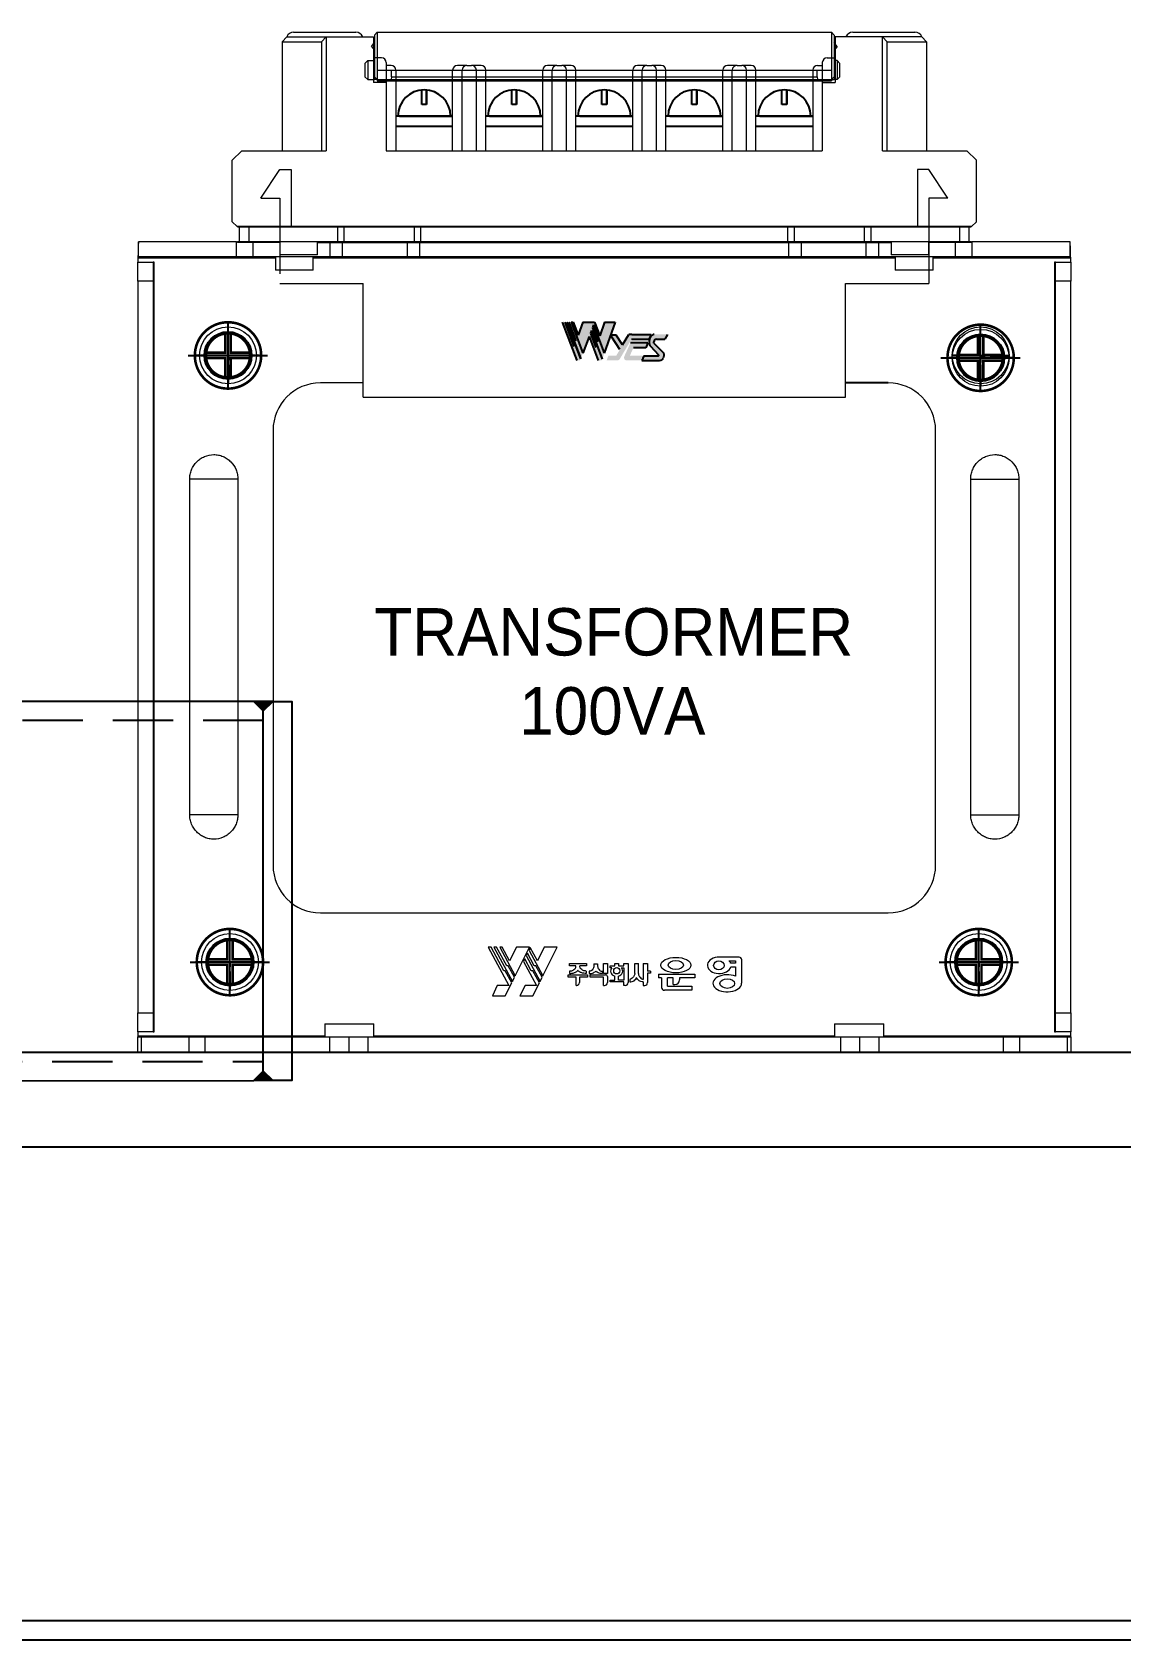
# Model space of a CAD drawing. Header units: millimetres. Extents: x 24815 to 37444, y -10619 to 6020.
# Drawn here: x 36081.1 to 36196, y 22 to 191.6 of the extents above; entities that cross this region are included whole.
import ezdxf

# ---------------------------------------------------------------- set-up
doc = ezdxf.new("R2010")
doc.units = ezdxf.units.MM
doc.linetypes.add('HIDDEN2', pattern=[4.7625, 3.175, -1.5875])
for name, color, linetype in [('3', 3, 'Continuous'), ('______', 7, 'Continuous'), ('SLD-0', 7, 'Continuous')]:
    doc.layers.add(name, color=color, linetype=linetype)
doc.styles.get("Standard").update_dxf_attribs({"font": 'ISOCP.SHX', "bigfont": 'WHGTXT.SHX'})

# ---------------------------------------------------------------- blocks, each defined once
blk = doc.blocks.new('64tweeffddsfasdf')
at = {"layer": '3'}
for p, q in [((-16509.17, 8543.32), (-17305.17, 8543.32)), ((-17307.17, 8541.32), (-16507.17, 8541.32))]:
    blk.add_line(p, q, dxfattribs=at)
blk = doc.blocks.new('A$C7B1C76C4')
blk.add_blockref('64tweeffddsfasdf', (17307.17, -9441.32))
blk = doc.blocks.new('A$C48746BCF')
at = {"color": 32}
for p, q in [((0, 0), (0, -360)), ((10, 0), (10, -360))]:
    blk.add_line(p, q, dxfattribs=at)
blk = doc.blocks.new('SW_CENTERMARKSYMBOL_0')
at = {"layer": 'SLD-0', "color": 0}
for p, q in [((0, 0.67), (0, 2)), ((-0.67, 0), (-2, 0)), ((0, 0), (-0.33, 0)), ((0, 0), (0, 0.33)), ((0, 0), (0, -0.33)), ((0, 0), (0.33, 0)), ((0.67, 0), (2, 0)), ((0, -0.67), (0, -2))]:
    blk.add_line(p, q, dxfattribs=at)
blk = doc.blocks.new('SW_CENTERMARKSYMBOL_1')
at = {"layer": 'SLD-0', "color": 0}
for p, q in [((0, 0.67), (0, 2)), ((-0.67, 0), (-2, 0)), ((0, 0), (-0.33, 0)), ((0, 0), (0, 0.33)), ((0, 0), (0, -0.33)), ((0, 0), (0.33, 0)), ((0.67, 0), (2, 0)), ((0, -0.67), (0, -2))]:
    blk.add_line(p, q, dxfattribs=at)
blk = doc.blocks.new('SW_CENTERMARKSYMBOL_2')
at = {"layer": 'SLD-0', "color": 0}
for p, q in [((0, 0.67), (0, 2)), ((-0.67, 0), (-2, 0)), ((0, 0), (-0.33, 0)), ((0, 0), (0, 0.33)), ((0, 0), (0, -0.33)), ((0, 0), (0.33, 0)), ((0.67, 0), (2, 0)), ((0, -0.67), (0, -2))]:
    blk.add_line(p, q, dxfattribs=at)
blk = doc.blocks.new('SW_CENTERMARKSYMBOL_3')
at = {"layer": 'SLD-0', "color": 0}
for p, q in [((0, 0.67), (0, 2)), ((-0.67, 0), (-2, 0)), ((0, 0), (-0.33, 0)), ((0, 0), (0, 0.33)), ((0, 0), (0, -0.33)), ((0, 0), (0.33, 0)), ((0.67, 0), (2, 0)), ((0, -0.67), (0, -2))]:
    blk.add_line(p, q, dxfattribs=at)
blk = doc.blocks.new('A$C3466004E')
for points in [[(-31.71, 27.76), (-31.76, 27.61), (-32.72, 30.16), (-32.98, 30.16), (-31.46, 26.13), (-31.09, 26.13)], [(-31.04, 26.3), (-30.87, 26.75), (-31.48, 28.36), (-31.55, 28.19), (-32.29, 30.16), (-32.5, 30.16)], [(-29.03, 28.71), (-29.58, 30.16), (-30.8, 30.16), (-31.31, 28.8), (-31.82, 30.16), (-32.05, 30.16), (-30.81, 26.89), (-30.15, 28.66), (-29.19, 26.13), (-28.82, 26.13), (-29.4, 27.66), (-29.45, 27.5), (-30.02, 29), (-29.9, 29.3), (-28.76, 26.28), (-28.61, 26.73), (-29.19, 28.26), (-29.24, 28.1), (-29.8, 29.58), (-29.68, 29.89), (-28.55, 26.9), (-27.89, 28.78), (-27.89, 28.79), (-27.89, 28.79), (-27.41, 30.16), (-28.52, 30.16)], [(-23.84, 28.37), (-23.61, 28.87), (-25.65, 28.87), (-25.96, 28.87), (-26.63, 27.79), (-27.29, 28.79), (-27.89, 28.79), (-27.89, 28.78), (-27.76, 28.59), (-26.9, 27.29), (-27.3, 26.62), (-28.13, 26.62), (-28.3, 26.13), (-27.17, 26.13, 0.264116), (-26.93, 26.27), (-25.68, 28.37)], [(-23.28, 28.87, 0.29449), (-23.67, 28.62), (-23.77, 28.4, 0.106707), (-23.81, 28.22), (-23.81, 27.93, 0.196829), (-23.69, 27.63), (-22.82, 26.74, -0.665283), (-22.87, 26.62), (-24.39, 26.62), (-24.61, 26.13), (-22.72, 26.13, 0.29449), (-22.33, 26.39), (-22.27, 26.51, 0.310048), (-22.36, 26.99), (-23.32, 27.96), (-23.32, 28.09, -0.414214), (-23.03, 28.37), (-22.17, 28.37), (-21.88, 28.87)], [(-24.74, 26.13), (-24.52, 26.62), (-25.86, 26.62), (-25.48, 27.46), (-24.18, 27.46), (-23.95, 27.98), (-25.8, 27.98), (-26.45, 26.54, 0.54501), (-26.19, 26.13)]]:
    blk.add_hatch(color=256).paths.add_polyline_path(points)
at = {"lineweight": 13}
for p, q in [((-62.55, 59.76), (-62.05, 60.26)), ((-62.55, 59.76), (-62.55, 48.26)), ((-62.55, 59.76), (-58.4, 59.76)), ((-62.05, 60.26), (-52.9, 60.26)), ((-61.33, 60.76), (-54.77, 60.76)), ((-58.4, 59.76), (-57.9, 60.26)), ((-58.4, 59.76), (-58.4, 48.26)), ((-57.9, 60.26), (-57.9, 48.26)), ((-53.1, 59.26), (-52.8, 59.66)), ((-52.9, 60.26), (-52.9, 55.45)), ((-52.8, 60.46), (-52.5, 60.76)), ((-52.8, 60.46), (-52.8, 57.76)), ((-52.5, 60.76), (-4.6, 60.76)), ((-52.5, 60.76), (-52.5, 55.76)), ((-4.6, 60.76), (-4.3, 60.46)), ((-4.6, 60.76), (-4.6, 55.76)), ((-4.3, 60.46), (-4.3, 57.76)), ((-4, 59.26), (-4.3, 59.66)), ((4.94, 60.26), (-4.2, 60.26)), ((-4.2, 60.26), (-4.2, 55.45)), ((-2.33, 60.76), (4.23, 60.76)), ((0.8, 48.26), (0.8, 60.26)), ((0.8, 60.26), (1.3, 59.76)), ((1.3, 48.26), (1.3, 59.76)), ((1.3, 59.76), (5.44, 59.76)), ((4.94, 60.26), (5.44, 59.76)), ((5.44, 59.76), (5.44, 48.26)), ((-53.5, 57.76), (-53.8, 57.46)), ((-53.5, 57.76), (-52.8, 57.76)), ((-53.5, 57.76), (-53.5, 55.76)), ((-53.1, 59.26), (-52.8, 58.86)), ((-52.9, 58.76), (-52.9, 57.76)), ((-52.9, 58.76), (-52.8, 58.76)), ((-52.05, 58.06), (-52.9, 58.06)), ((-52.8, 57.76), (-52.8, 56.06)), ((-5.05, 58.06), (-4.2, 58.06)), ((-4, 59.26), (-4.3, 58.86)), ((-4.2, 58.76), (-4.3, 58.76)), ((-4.3, 57.76), (-4.3, 56.06)), ((-4, 57.76), (-4.3, 57.76)), ((-4.2, 58.76), (-4.2, 57.76)), ((-4, 57.76), (-3.7, 57.46)), ((-4, 57.76), (-4, 55.76)), ((-53.8, 57.46), (-53.8, 56.06)), ((-53.5, 55.76), (-53.8, 56.06)), ((-52.5, 55.76), (-52.8, 56.06)), ((-52.8, 56.06), (-52.8, 55.76)), ((-52.5, 56.76), (-4.6, 56.76)), ((-51.55, 57.56), (-51.55, 48.26)), ((-51.05, 57.26), (-51.55, 57.26)), ((-51, 56.06), (-51.03, 55.76)), ((-51, 56.06), (-51, 56.76)), ((-51, 56.06), (-6.1, 56.06)), ((-50.55, 56.76), (-50.55, 48.26)), ((-44.55, 48.26), (-44.55, 56.76)), ((-43.05, 57.26), (-44.05, 57.26)), ((-43.55, 48.26), (-43.55, 56.76)), ((-43.05, 57.26), (-42.55, 57.26)), ((-41.55, 57.26), (-42.55, 57.26)), ((-42.05, 48.26), (-42.05, 56.76)), ((-41.05, 48.26), (-41.05, 56.76)), ((-35.05, 48.26), (-35.05, 56.76)), ((-33.55, 57.26), (-34.55, 57.26)), ((-34.05, 48.26), (-34.05, 56.76)), ((-33.55, 57.26), (-33.05, 57.26)), ((-32.05, 57.26), (-33.05, 57.26)), ((-32.55, 48.26), (-32.55, 56.76)), ((-31.55, 48.26), (-31.55, 56.76)), ((-25.55, 48.26), (-25.55, 56.76)), ((-24.05, 57.26), (-25.05, 57.26)), ((-24.55, 48.26), (-24.55, 56.76)), ((-24.05, 57.26), (-23.55, 57.26)), ((-22.55, 57.26), (-23.55, 57.26)), ((-23.05, 48.26), (-23.05, 56.76)), ((-22.05, 48.26), (-22.05, 56.76)), ((-16.05, 48.26), (-16.05, 56.76)), ((-14.55, 57.26), (-15.55, 57.26)), ((-15.05, 48.26), (-15.05, 56.76)), ((-14.55, 57.26), (-14.05, 57.26)), ((-13.05, 57.26), (-14.05, 57.26)), ((-13.55, 48.26), (-13.55, 56.76)), ((-12.55, 48.26), (-12.55, 56.76)), ((-6.55, 56.76), (-6.55, 48.26)), ((-6.1, 56.06), (-6.1, 56.76)), ((-6.1, 56.06), (-6.07, 55.76)), ((-6.05, 57.26), (-5.55, 57.26)), ((-5.55, 57.56), (-5.55, 48.26)), ((-4.6, 55.76), (-4.3, 56.06)), ((-4.3, 56.06), (-4.3, 55.76)), ((-4, 55.76), (-3.7, 56.06)), ((-3.7, 56.06), (-3.7, 57.46)), ((-53.5, 55.76), (-52.8, 55.76)), ((-51.55, 55.45), (-52.9, 55.45)), ((-52.5, 55.76), (-52.8, 55.76)), ((-52.5, 55.76), (-4.6, 55.76)), ((-52.5, 55.76), (-52.5, 55.64)), ((-52.5, 55.64), (-4.6, 55.64)), ((-5.55, 55.45), (-4.2, 55.45)), ((-4.6, 55.76), (-4.3, 55.76)), ((-4.6, 55.76), (-4.6, 55.64)), ((-4, 55.76), (-4.3, 55.76)), ((-67.8, 47.26), (-66.8, 48.26)), ((-66.8, 48.26), (-57.9, 48.26)), ((-51.55, 48.26), (-5.55, 48.26)), ((0.8, 48.26), (9.7, 48.26)), ((9.7, 48.26), (10.7, 47.26)), ((-67.8, 40.76), (-67.8, 47.26)), ((-64.8, 43.26), (-62.8, 46.26)), ((-62.8, 46.26), (-61.6, 46.26)), ((-61.6, 46.26), (-61.6, 40.26)), ((4.5, 46.26), (4.5, 40.26)), ((5.7, 46.26), (4.5, 46.26)), ((7.7, 43.26), (5.7, 46.26)), ((10.7, 40.76), (10.7, 47.26)), ((-64.8, 43.26), (-62.8, 43.26)), ((-62.8, 43.26), (-62.8, 35.26)), ((5.7, 43.26), (5.7, 34.26)), ((7.7, 43.26), (5.7, 43.26)), ((-67.3, 40.26), (-67.8, 40.76)), ((10.2, 40.26), (10.7, 40.76)), ((10.2, 40.26), (-67.3, 40.26)), ((-62.8, 40.26), (5.7, 40.26)), ((-62.8, 34.26), (-54, 34.26)), ((-54, 22.26), (-54, 34.26)), ((-3.1, 22.26), (-3.1, 34.26)), ((-3.1, 34.26), (5.7, 34.26)), ((-54, 22.26), (-3.1, 22.26))]:
    blk.add_line(p, q, dxfattribs=at)
for p, q in [((-47.81, 53.13), (-47.81, 54.63)), ((-47.81, 53.13), (-47.81, 54.63)), ((-47.3, 53.13), (-47.3, 54.63)), ((-47.3, 54.63), (-47.3, 53.13)), ((-38.31, 53.13), (-38.31, 54.63)), ((-38.31, 53.13), (-38.31, 54.63)), ((-37.8, 53.13), (-37.8, 54.63)), ((-37.8, 54.63), (-37.8, 53.13)), ((-28.81, 53.13), (-28.81, 54.63)), ((-28.81, 53.13), (-28.81, 54.63)), ((-28.3, 53.13), (-28.3, 54.63)), ((-28.3, 54.63), (-28.3, 53.13)), ((-19.31, 53.13), (-19.31, 54.63)), ((-19.31, 53.13), (-19.31, 54.63)), ((-18.8, 53.13), (-18.8, 54.63)), ((-18.8, 54.63), (-18.8, 53.13)), ((-9.81, 53.13), (-9.81, 54.63)), ((-9.81, 53.13), (-9.81, 54.63)), ((-9.3, 53.13), (-9.3, 54.63)), ((-9.3, 54.63), (-9.3, 53.13)), ((-47.3, 53.13), (-47.81, 53.13)), ((-47.3, 53.13), (-47.81, 53.13)), ((-37.8, 53.13), (-38.31, 53.13)), ((-37.8, 53.13), (-38.31, 53.13)), ((-28.3, 53.13), (-28.81, 53.13)), ((-28.3, 53.13), (-28.81, 53.13)), ((-18.8, 53.13), (-19.31, 53.13)), ((-18.8, 53.13), (-19.31, 53.13)), ((-9.3, 53.13), (-9.81, 53.13)), ((-9.3, 53.13), (-9.81, 53.13)), ((-44.59, 51.89), (-50.55, 51.89)), ((-50.15, 51.89), (-44.59, 51.89)), ((-50.15, 51.89), (-44.59, 51.89)), ((-35.09, 51.89), (-41.05, 51.89)), ((-40.65, 51.89), (-35.09, 51.89)), ((-40.65, 51.89), (-35.09, 51.89)), ((-25.59, 51.89), (-31.55, 51.89)), ((-31.15, 51.89), (-25.59, 51.89)), ((-31.15, 51.89), (-25.59, 51.89)), ((-16.09, 51.89), (-22.05, 51.89)), ((-21.65, 51.89), (-16.09, 51.89)), ((-21.65, 51.89), (-16.09, 51.89)), ((-6.59, 51.89), (-12.55, 51.89)), ((-12.15, 51.89), (-6.59, 51.89)), ((-12.15, 51.89), (-6.59, 51.89)), ((-50.55, 50.86), (-44.59, 50.86)), ((-50.15, 50.86), (-44.59, 50.86)), ((-41.05, 50.86), (-35.09, 50.86)), ((-40.65, 50.86), (-35.09, 50.86)), ((-31.55, 50.86), (-25.59, 50.86)), ((-31.15, 50.86), (-25.59, 50.86)), ((-22.05, 50.86), (-16.09, 50.86)), ((-21.65, 50.86), (-16.09, 50.86)), ((-12.55, 50.86), (-6.59, 50.86)), ((-12.15, 50.86), (-6.59, 50.86)), ((-67.26, 40.26), (10.16, 40.26)), ((-67.26, 40.26), (10.16, 40.26)), ((-68.54, 26.95), (-68.54, 28.97)), ((-68.54, 28.97), (-68.54, 26.95)), ((-67.96, 26.95), (-67.96, 28.97)), ((-67.96, 28.97), (-67.96, 26.95)), ((-32.98, 30.16), (-31.46, 26.13)), ((-32.72, 30.16), (-31.76, 27.61)), ((-32.5, 30.16), (-31.04, 26.3)), ((-31.04, 26.3), (-32.5, 30.16)), ((-32.5, 30.16), (-31.04, 26.3)), ((-32.29, 30.16), (-31.55, 28.19)), ((-32.29, 30.16), (-31.55, 28.19)), ((-31.55, 28.19), (-32.29, 30.16)), ((-32.05, 30.16), (-30.81, 26.89)), ((-32.05, 30.16), (-31.82, 30.16)), ((-31.82, 30.16), (-31.31, 28.8)), ((-30.8, 30.16), (-31.31, 28.8)), ((-30.8, 30.16), (-29.58, 30.16)), ((-29.9, 29.3), (-30.02, 29)), ((-30.02, 29), (-29.45, 27.5)), ((-29.9, 29.3), (-28.76, 26.28)), ((-29.68, 29.89), (-29.8, 29.58)), ((-29.8, 29.58), (-29.24, 28.1)), ((-29.68, 29.89), (-28.55, 26.9)), ((-29.58, 30.16), (-29.03, 28.71)), ((-28.52, 30.16), (-29.03, 28.71)), ((-27.41, 30.16), (-28.55, 26.9)), ((-28.52, 30.16), (-27.41, 30.16)), ((-26.63, 27.79), (-25.96, 28.87)), ((-25.65, 28.87), (-25.96, 28.87)), ((-25.65, 28.87), (-23.61, 28.87)), ((-23.61, 28.87), (-23.84, 28.37)), ((-21.88, 28.87), (-22.17, 28.37)), ((-31.55, 28.19), (-31.78, 28.81)), ((-30.15, 28.66), (-30.81, 26.89)), ((-30.15, 28.66), (-29.19, 26.13)), ((-27.76, 28.59), (-27.89, 28.79)), ((-27.29, 28.79), (-27.89, 28.79)), ((-26.9, 27.29), (-27.76, 28.59)), ((-26.63, 27.79), (-27.29, 28.79)), ((-23.95, 27.98), (-25.8, 27.98)), ((-25.68, 28.37), (-23.84, 28.37)), ((-24.18, 27.46), (-25.48, 27.46)), ((-23.95, 27.98), (-24.18, 27.46)), ((-23.81, 28.22), (-23.81, 27.93)), ((-23.67, 28.62), (-23.77, 28.4)), ((-23.69, 27.63), (-22.82, 26.74)), ((-23.32, 27.96), (-23.32, 28.09)), ((-23.32, 27.96), (-22.36, 26.99)), ((-23.03, 28.37), (-22.17, 28.37)), ((-23.03, 28.37), (-22.17, 28.37)), ((10.86, 26.7), (10.86, 28.72)), ((10.86, 28.72), (10.86, 26.7)), ((11.44, 26.7), (11.44, 28.72)), ((11.44, 28.72), (11.44, 26.7)), ((-72.44, 26.66), (-64.07, 26.66)), ((-72.44, 26.66), (-64.07, 26.66)), ((-70.57, 26.95), (-68.54, 26.95)), ((-70.57, 26.95), (-68.54, 26.95)), ((-70.57, 26.37), (-68.54, 26.37)), ((-70.57, 26.37), (-68.54, 26.37)), ((-68.54, 24.35), (-68.54, 26.37)), ((-68.54, 26.37), (-68.54, 24.35)), ((-67.96, 26.95), (-65.94, 26.95)), ((-67.96, 26.95), (-65.94, 26.95)), ((-67.96, 26.37), (-65.94, 26.37)), ((-67.96, 24.35), (-67.96, 26.37)), ((-67.96, 26.37), (-67.96, 24.35)), ((-67.96, 26.37), (-65.94, 26.37)), ((-24.39, 26.62), (-24.61, 26.13)), ((-24.61, 26.13), (-22.72, 26.13)), ((-24.39, 26.62), (-22.87, 26.62)), ((-22.27, 26.51), (-22.33, 26.39)), ((6.96, 26.41), (15.33, 26.41)), ((6.96, 26.41), (15.33, 26.41)), ((8.83, 26.7), (10.86, 26.7)), ((8.83, 26.7), (10.86, 26.7)), ((8.83, 26.12), (10.86, 26.12)), ((8.83, 26.12), (10.86, 26.12)), ((10.86, 24.1), (10.86, 26.12)), ((10.86, 26.12), (10.86, 24.1)), ((11.44, 26.7), (13.46, 26.7)), ((11.44, 26.7), (13.46, 26.7)), ((11.44, 26.12), (13.46, 26.12)), ((11.44, 24.1), (11.44, 26.12)), ((11.44, 26.12), (11.44, 24.1)), ((11.44, 26.12), (13.46, 26.12)), ((1.4, 23.76), (-3.1, 23.76)), ((-68.34, -37.05), (-68.34, -35.03)), ((-68.34, -35.03), (-68.34, -37.05)), ((-67.76, -37.05), (-67.76, -35.03)), ((-67.76, -35.03), (-67.76, -37.05)), ((10.66, -37.05), (10.66, -35.03)), ((10.66, -35.03), (10.66, -37.05)), ((11.24, -37.05), (11.24, -35.03)), ((11.24, -35.03), (11.24, -37.05)), ((-70.37, -37.05), (-68.34, -37.05)), ((-70.37, -37.05), (-68.34, -37.05)), ((-67.76, -37.05), (-65.74, -37.05)), ((-67.76, -37.05), (-65.74, -37.05)), ((8.63, -37.05), (10.66, -37.05)), ((8.63, -37.05), (10.66, -37.05)), ((11.24, -37.05), (13.26, -37.05)), ((11.24, -37.05), (13.26, -37.05)), ((-72.24, -37.34), (-63.87, -37.34)), ((-72.24, -37.34), (-63.87, -37.34)), ((-70.37, -37.63), (-68.34, -37.63)), ((-70.37, -37.63), (-68.34, -37.63)), ((-68.34, -39.65), (-68.34, -37.63)), ((-68.34, -37.63), (-68.34, -39.65)), ((-67.76, -37.63), (-65.74, -37.63)), ((-67.76, -39.65), (-67.76, -37.63)), ((-67.76, -37.63), (-67.76, -39.65)), ((-67.76, -37.63), (-65.74, -37.63)), ((6.76, -37.34), (15.13, -37.34)), ((6.76, -37.34), (15.13, -37.34)), ((8.63, -37.63), (10.66, -37.63)), ((8.63, -37.63), (10.66, -37.63)), ((10.66, -39.65), (10.66, -37.63)), ((10.66, -37.63), (10.66, -39.65)), ((11.24, -37.63), (13.26, -37.63)), ((11.24, -39.65), (11.24, -37.63)), ((11.24, -37.63), (11.24, -39.65)), ((11.24, -37.63), (13.26, -37.63))]:
    blk.add_line(p, q)
at = {"lineweight": 15}
for p, q in [((-67.03, 38.66), (-67.03, 40.26)), ((-67.03, 40.26), (-66.07, 40.26)), ((-66.07, 40.26), (-66.07, 38.66)), ((-56.68, 40.26), (-66.07, 40.26)), ((-56.68, 38.66), (-56.68, 40.26)), ((-56.68, 40.26), (-56.02, 40.26)), ((-56.02, 40.26), (-56.02, 38.66)), ((-48.59, 40.26), (-56.02, 40.26)), ((-48.59, 38.66), (-48.59, 40.26)), ((-48.59, 40.26), (-47.93, 40.26)), ((-47.93, 40.26), (-47.93, 38.66)), ((-9.18, 40.26), (-47.93, 40.26)), ((-9.18, 38.66), (-9.18, 40.26)), ((-9.18, 40.26), (-8.52, 40.26)), ((-8.52, 40.26), (-8.52, 38.66)), ((-1.09, 40.26), (-8.52, 40.26)), ((-1.09, 38.66), (-1.09, 40.26)), ((-1.09, 40.26), (-0.43, 40.26)), ((-0.43, 40.26), (-0.43, 38.66)), ((8.97, 40.26), (-0.43, 40.26)), ((8.97, 38.66), (8.97, 40.26)), ((8.97, 40.26), (9.92, 40.26)), ((9.92, 40.26), (9.92, 38.66)), ((-77.69, 37.06), (-77.69, 38.66)), ((-67.34, 38.66), (-77.69, 38.66)), ((-67.34, 37.06), (-67.34, 38.66)), ((-67.34, 38.66), (-65.62, 38.66)), ((-66.07, 38.66), (-67.03, 38.66)), ((-56.68, 38.66), (-66.07, 38.66)), ((-65.62, 38.66), (-65.62, 37.06)), ((-57.47, 38.66), (-65.62, 38.66)), ((-62.8, 38.66), (-62.8, 37.26)), ((-58.8, 37.26), (-58.8, 38.66)), ((-58.8, 38.56), (1.7, 38.56)), ((-57.47, 37.06), (-57.47, 38.66)), ((-57.47, 38.66), (-56.2, 38.66)), ((-56.02, 38.66), (-56.68, 38.66)), ((-56.2, 38.66), (-56.2, 37.06)), ((-49.31, 38.66), (-56.2, 38.66)), ((-48.59, 38.66), (-56.02, 38.66)), ((-49.31, 37.06), (-49.31, 38.66)), ((-49.31, 38.66), (-48.04, 38.66)), ((-47.93, 38.66), (-48.59, 38.66)), ((-48.04, 38.66), (-48.04, 37.06)), ((-9.07, 38.66), (-48.04, 38.66)), ((-9.18, 38.66), (-47.93, 38.66)), ((-8.52, 38.66), (-9.18, 38.66)), ((-9.07, 37.06), (-9.07, 38.66)), ((-9.07, 38.66), (-7.8, 38.66)), ((-1.09, 38.66), (-8.52, 38.66)), ((-7.8, 38.66), (-7.8, 37.06)), ((-0.91, 38.66), (-7.8, 38.66)), ((-0.43, 38.66), (-1.09, 38.66)), ((-0.91, 37.06), (-0.91, 38.66)), ((-0.91, 38.66), (0.36, 38.66)), ((8.97, 38.66), (-0.43, 38.66)), ((0.36, 38.66), (0.36, 37.06)), ((8.51, 38.66), (0.36, 38.66)), ((1.7, 38.66), (1.7, 37.26)), ((5.7, 37.26), (5.7, 38.66)), ((8.51, 37.06), (8.51, 38.66)), ((8.51, 38.66), (10.23, 38.66)), ((9.92, 38.66), (8.97, 38.66)), ((10.23, 38.66), (10.23, 37.06)), ((20.59, 38.66), (10.23, 38.66)), ((20.59, 37.06), (20.59, 38.66)), ((-77.75, 36.96), (-63.25, 36.96)), ((-77.75, 36.96), (-77.75, 36.51)), ((-77.75, 36.51), (-76.15, 36.51)), ((-77.75, 34.51), (-77.75, 36.51)), ((-67.34, 37.06), (-77.69, 37.06)), ((-76.15, 36.51), (-76.15, 34.51)), ((-76.05, 36.51), (-76.15, 36.51)), ((-76.05, -44.69), (-76.05, 36.51)), ((-65.62, 37.06), (-67.34, 37.06)), ((-57.47, 37.06), (-65.62, 37.06)), ((-63.25, 37.06), (-63.25, 35.66)), ((-59.25, 35.66), (-63.25, 35.66)), ((-58.8, 37.26), (-62.8, 37.26)), ((-59.25, 35.66), (-59.25, 37.06)), ((-59.25, 36.96), (2.15, 36.96)), ((-56.2, 37.06), (-57.47, 37.06)), ((-49.31, 37.06), (-56.2, 37.06)), ((-48.04, 37.06), (-49.31, 37.06)), ((-9.07, 37.06), (-48.04, 37.06)), ((-7.8, 37.06), (-9.07, 37.06)), ((-0.91, 37.06), (-7.8, 37.06)), ((0.36, 37.06), (-0.91, 37.06)), ((8.51, 37.06), (0.36, 37.06)), ((3.7, 37.26), (1.7, 37.26)), ((2.15, 37.06), (2.15, 35.66)), ((4.15, 35.66), (2.15, 35.66)), ((5.7, 37.26), (3.7, 37.26)), ((6.15, 35.66), (4.15, 35.66)), ((6.15, 35.66), (6.15, 37.06)), ((6.15, 36.96), (20.65, 36.96)), ((10.23, 37.06), (8.51, 37.06)), ((20.59, 37.06), (10.23, 37.06)), ((19.05, 36.51), (18.95, 36.51)), ((18.95, 36.51), (18.95, -44.69)), ((19.05, 36.51), (20.65, 36.51)), ((19.05, 34.51), (19.05, 36.51)), ((20.65, 36.51), (20.65, 36.96)), ((20.65, 36.51), (20.65, 34.51)), ((-76.15, 34.51), (-77.75, 34.51)), ((-77.75, 34.51), (-77.75, -42.69)), ((-76.15, 34.51), (-76.15, -42.69)), ((20.65, 34.51), (19.05, 34.51)), ((19.05, -42.69), (19.05, 34.51)), ((20.65, -42.69), (20.65, 34.51)), ((-54, 23.76), (-58.5, 23.76)), ((-63.5, 18.76), (-63.5, -27.14)), ((6.4, -27.14), (6.4, 18.76)), ((-67.22, 13.61), (-72.29, 13.61)), ((-72.29, -21.79), (-72.29, 13.61)), ((-67.22, 13.61), (-67.22, -21.79)), ((10.11, 13.61), (15.18, 13.61)), ((10.11, -21.79), (10.11, 13.61)), ((15.18, 13.61), (15.18, -21.79)), ((-67.22, -21.79), (-72.29, -21.79)), ((10.11, -21.79), (15.18, -21.79)), ((-58.5, -32.14), (1.4, -32.14)), ((-40.8, -35.75), (-38.62, -39.82)), ((-40.49, -35.75), (-40.8, -35.75)), ((-39.16, -38.27), (-40.49, -35.75)), ((-39.92, -35.75), (-40.2, -35.75)), ((-40.2, -35.75), (-38.23, -39.37)), ((-38.85, -37.73), (-39.92, -35.75)), ((-39.32, -35.75), (-39.58, -35.75)), ((-39.58, -35.75), (-37.95, -38.8)), ((-38.54, -37.19), (-39.32, -35.75)), ((-37.82, -35.75), (-38.54, -37.19)), ((-37.95, -38.8), (-36.44, -35.75)), ((-36.44, -35.75), (-37.82, -35.75)), ((-36.93, -36.98), (-37.06, -37.27)), ((-37.06, -37.27), (-35.69, -39.82)), ((-36.26, -38.27), (-36.93, -36.98)), ((-36.65, -36.39), (-36.78, -36.66)), ((-36.78, -36.66), (-35.33, -39.37)), ((-35.95, -37.73), (-36.65, -36.39)), ((-36.36, -35.8), (-36.49, -36.1)), ((-36.49, -36.1), (-35.04, -38.8)), ((-35.61, -37.19), (-36.36, -35.8)), ((-34.91, -35.75), (-35.61, -37.19)), ((-35.04, -38.8), (-33.54, -35.75)), ((-33.54, -35.75), (-34.91, -35.75)), ((-14.31, -36.83), (-16.64, -36.83)), ((-15.38, -37.22), (-14.71, -37.22)), ((-14.71, -37.22), (-14.71, -37.46)), ((-14.06, -39.58), (-14.06, -37.08)), ((-39.01, -38.27), (-39.16, -38.27)), ((-38.31, -39.53), (-39.01, -38.27)), ((-38.7, -37.73), (-38.85, -37.73)), ((-38.02, -38.94), (-38.7, -37.73)), ((-38.23, -39.37), (-38.02, -38.94)), ((-36.08, -38.27), (-36.26, -38.27)), ((-35.4, -39.53), (-36.08, -38.27)), ((-35.77, -37.73), (-35.95, -37.73)), ((-35.12, -38.94), (-35.77, -37.73)), ((-35.33, -39.37), (-35.12, -38.94)), ((-32.37, -38.67), (-30.31, -38.67)), ((-32.37, -38.92), (-32.37, -38.67)), ((-31.51, -38.92), (-32.37, -38.92)), ((-32.24, -37.49), (-30.44, -37.49)), ((-32.24, -37.73), (-32.24, -37.49)), ((-31.54, -37.73), (-32.24, -37.73)), ((-32.22, -38.28), (-32.22, -38.53)), ((-31.51, -39.8), (-31.51, -38.92)), ((-31.18, -38.92), (-31.18, -39.5)), ((-30.31, -38.92), (-31.18, -38.92)), ((-30.44, -37.73), (-31.14, -37.73)), ((-30.46, -38.28), (-30.46, -38.53)), ((-30.44, -37.49), (-30.44, -37.73)), ((-30.31, -38.67), (-30.31, -38.92)), ((-30.15, -38.3), (-30.15, -38.54)), ((-30.05, -38.67), (-28.43, -38.67)), ((-30.05, -38.92), (-30.05, -38.67)), ((-28.65, -38.92), (-30.05, -38.92)), ((-29.64, -37.53), (-29.26, -37.53)), ((-28.75, -38.3), (-28.75, -38.54)), ((-28.65, -37.5), (-28.23, -37.5)), ((-28.65, -38.54), (-28.65, -37.5)), ((-28.23, -38.54), (-28.65, -38.54)), ((-28.65, -39.81), (-28.65, -38.92)), ((-28.23, -37.5), (-28.23, -38.54)), ((-28.23, -38.87), (-28.23, -39.51)), ((-27.94, -37.74), (-27.43, -37.74)), ((-27.94, -37.93), (-27.94, -37.74)), ((-27.74, -37.93), (-27.94, -37.93)), ((-27.45, -39.23), (-27.45, -38.83)), ((-27.43, -37.5), (-27.05, -37.5)), ((-27.43, -37.74), (-27.43, -37.5)), ((-27.05, -37.5), (-27.05, -37.74)), ((-27.05, -37.74), (-26.48, -37.74)), ((-27.05, -39.23), (-27.05, -38.83)), ((-26.76, -37.93), (-26.48, -37.93)), ((-26.48, -37.5), (-26.04, -37.5)), ((-26.48, -37.74), (-26.48, -37.5)), ((-26.48, -37.93), (-26.48, -39.23)), ((-26.04, -37.5), (-26.04, -39.51)), ((-25.33, -37.5), (-24.96, -37.5)), ((-25.33, -38.54), (-25.33, -37.5)), ((-24.96, -38.54), (-24.96, -37.5)), ((-24.44, -37.5), (-23.99, -37.5)), ((-24.44, -37.5), (-24.44, -39.17)), ((-23.99, -37.5), (-23.99, -38.29)), ((-23.69, -38.29), (-23.99, -38.29)), ((-23.99, -38.5), (-23.99, -39.51)), ((-23.69, -38.5), (-23.99, -38.5)), ((-23.69, -38.29), (-23.69, -38.5)), ((-22.84, -38.62), (-19, -38.62)), ((-22.84, -38.62), (-22.84, -39.01)), ((-22.51, -39.01), (-22.84, -39.01)), ((-22.51, -39.01), (-22.51, -40.01)), ((-21.88, -39.89), (-21.88, -39.01)), ((-21.28, -39.01), (-21.88, -39.01)), ((-21.28, -39.72), (-21.28, -39.01)), ((-20.61, -39.01), (-20.61, -39.22)), ((-19, -39.01), (-20.61, -39.01)), ((-19, -38.62), (-19, -39.01)), ((-14.71, -37.46), (-15.23, -37.46)), ((-15.21, -37.85), (-14.71, -37.85)), ((-14.71, -37.85), (-14.71, -38.84)), ((-39.84, -39.82), (-40.36, -40.9)), ((-38.62, -39.82), (-39.84, -39.82)), ((-39.01, -40.9), (-38.31, -39.53)), ((-36.91, -39.82), (-37.45, -40.9)), ((-35.69, -39.82), (-36.91, -39.82)), ((-36.1, -40.9), (-35.4, -39.53)), ((-31.51, -39.8), (-31.48, -39.8)), ((-28.65, -39.81), (-28.53, -39.81)), ((-27.94, -39.23), (-27.45, -39.23)), ((-27.94, -39.43), (-27.94, -39.23)), ((-26.48, -39.43), (-27.94, -39.43)), ((-26.48, -39.23), (-27.05, -39.23)), ((-26.48, -39.81), (-26.48, -39.43)), ((-26.34, -39.81), (-26.48, -39.81)), ((-25.87, -39.17), (-25.87, -39.44)), ((-24.44, -39.43), (-24.44, -39.81)), ((-24.44, -39.81), (-24.29, -39.81)), ((-19.32, -40.31), (-22.21, -40.31)), ((-21.88, -39.89), (-19.32, -39.89)), ((-21.28, -39.72), (-21.11, -39.72)), ((-19.32, -39.89), (-19.32, -40.31)), ((-40.36, -40.9), (-39.01, -40.9)), ((-37.45, -40.9), (-36.1, -40.9)), ((-77.75, -42.69), (-76.15, -42.69)), ((-77.75, -44.69), (-77.75, -42.69)), ((-76.15, -42.69), (-76.15, -44.69)), ((-58.05, -43.84), (-58.05, -45.24)), ((-58.05, -43.84), (-55.45, -43.84)), ((-55.45, -43.84), (-52.85, -43.84)), ((-52.85, -45.24), (-52.85, -43.84)), ((-4.25, -43.84), (-4.25, -45.24)), ((-4.25, -43.84), (0.95, -43.84)), ((0.95, -45.24), (0.95, -43.84)), ((19.05, -44.69), (19.05, -42.69)), ((19.05, -42.69), (20.65, -42.69)), ((20.65, -42.69), (20.65, -44.69)), ((-76.15, -44.69), (-77.75, -44.69)), ((-77.75, -44.69), (-77.75, -45.14)), ((-58.05, -45.14), (-77.75, -45.14)), ((-77.75, -45.14), (-77.75, -45.24)), ((-77.75, -46.84), (-77.75, -45.24)), ((-77.75, -45.24), (-77.42, -45.24)), ((-77.42, -45.24), (-77.42, -46.84)), ((-77.42, -45.24), (-72.35, -45.24)), ((-76.15, -44.69), (-76.05, -44.69)), ((-72.35, -46.84), (-72.35, -45.24)), ((-72.35, -45.24), (-70.68, -45.24)), ((-70.68, -45.24), (-70.68, -46.84)), ((-70.68, -45.24), (-57.5, -45.24)), ((-57.5, -46.84), (-57.5, -45.24)), ((-57.5, -45.24), (-55.5, -45.24)), ((-55.5, -45.24), (-55.5, -46.84)), ((-55.5, -45.24), (-53.5, -45.24)), ((-53.5, -45.24), (-53.5, -46.84)), ((-53.5, -45.24), (-3.6, -45.24)), ((-4.25, -45.14), (-52.85, -45.14)), ((-3.6, -46.84), (-3.6, -45.24)), ((-3.6, -45.24), (-1.6, -45.24)), ((-1.6, -46.84), (-1.6, -45.24)), ((-1.6, -45.24), (0.4, -45.24)), ((0.4, -45.24), (0.4, -46.84)), ((0.4, -45.24), (13.58, -45.24)), ((20.65, -45.14), (0.95, -45.14)), ((13.58, -46.84), (13.58, -45.24)), ((13.58, -45.24), (15.24, -45.24)), ((15.24, -45.24), (15.24, -46.84)), ((15.24, -45.24), (20.31, -45.24)), ((18.95, -44.69), (19.05, -44.69)), ((20.65, -44.69), (19.05, -44.69)), ((20.31, -46.84), (20.31, -45.24)), ((20.31, -45.24), (20.65, -45.24)), ((20.65, -45.14), (20.65, -44.69)), ((20.65, -45.24), (20.65, -45.14)), ((20.65, -45.24), (20.65, -46.84)), ((-77.42, -46.84), (-77.75, -46.84)), ((-77.42, -46.84), (-72.35, -46.84)), ((-70.68, -46.84), (-72.35, -46.84)), ((-70.68, -46.84), (-57.5, -46.84)), ((-55.5, -46.84), (-57.5, -46.84)), ((-53.5, -46.84), (-55.5, -46.84)), ((-53.5, -46.84), (-3.6, -46.84)), ((-1.6, -46.84), (-3.6, -46.84)), ((0.4, -46.84), (-1.6, -46.84)), ((0.4, -46.84), (13.58, -46.84)), ((15.24, -46.84), (13.58, -46.84)), ((15.24, -46.84), (20.31, -46.84)), ((20.65, -46.84), (20.31, -46.84))]:
    blk.add_line(p, q, dxfattribs=at)
at = {"ltscale": 5}
for p, q in [((-67.26, 38.66), (-62.73, 38.66)), ((5.62, 38.66), (10.16, 38.66))]:
    blk.add_line(p, q, dxfattribs=at)
at = {"ltscale": 3}
for p, q in [((-68.25, 23.17), (-68.25, 30.15)), ((11.15, 22.92), (11.15, 29.9)), ((-64.76, 26.66), (-71.75, 26.66)), ((14.64, 26.41), (7.65, 26.41)), ((-68.05, -40.83), (-68.05, -33.85)), ((10.95, -40.83), (10.95, -33.85)), ((-64.56, -37.34), (-71.55, -37.34)), ((14.44, -37.34), (7.45, -37.34))]:
    blk.add_line(p, q, dxfattribs=at)
at = {"const_width": 0.273}
for points in [[(-68.25, 30.16, -1), (-68.25, 23.16, -1), (-68.25, 30.16, -0.16109)], [(-68.25, 28.99, -1), (-68.25, 24.33, -1.064713), (-67.96, 28.97, 2.318102)], [(11.15, 29.91, -1), (11.15, 22.91, -1), (11.15, 29.91, -0.16109)], [(11.15, 28.74, -1), (11.15, 24.08, -1.064713), (11.44, 28.72, 2.318102)], [(-68.05, -33.84, -1), (-68.05, -40.84, -1), (-68.05, -33.84, -0.16109)], [(10.95, -33.84, -1), (10.95, -40.84, -1), (10.95, -33.84, -0.16109)], [(-68.05, -35.01, -1), (-68.05, -39.67, -1.064713), (-67.76, -35.03, 2.318102)], [(10.95, -35.01, -1), (10.95, -39.67, -1.064713), (11.24, -35.03, 2.318102)]]:
    blk.add_lwpolyline(points, format="xyb", dxfattribs=at)
for points in [[(-70.57, 26.95), (-68.54, 26.95), (-68.54, 28.97)], [(-67.96, 28.97), (-67.96, 26.95), (-65.94, 26.95)], [(8.83, 26.7), (10.86, 26.7), (10.86, 28.72)], [(11.44, 28.72), (11.44, 26.7), (13.46, 26.7)], [(-68.54, 24.35), (-68.54, 26.37), (-70.57, 26.37)], [(-65.94, 26.37), (-67.96, 26.37), (-67.96, 24.35)], [(10.86, 24.1), (10.86, 26.12), (8.83, 26.12)], [(13.46, 26.12), (11.44, 26.12), (11.44, 24.1)], [(-70.37, -37.05), (-68.34, -37.05), (-68.34, -35.03)], [(-67.76, -35.03), (-67.76, -37.05), (-65.74, -37.05)], [(8.63, -37.05), (10.66, -37.05), (10.66, -35.03)], [(11.24, -35.03), (11.24, -37.05), (13.26, -37.05)], [(-68.34, -39.65), (-68.34, -37.63), (-70.37, -37.63)], [(-65.74, -37.63), (-67.76, -37.63), (-67.76, -39.65)], [(10.66, -39.65), (10.66, -37.63), (8.63, -37.63)], [(13.26, -37.63), (11.24, -37.63), (11.24, -39.65)]]:
    blk.add_lwpolyline(points, dxfattribs=at)
for centre, radius in [((-68.25, 26.66), 3.5), ((-68.25, 26.66), 3.5), ((-68.25, 26.66), 2.49), ((-68.25, 26.66), 2.33), ((-68.25, 26.66), 2.33), ((11.15, 26.41), 3.5), ((11.15, 26.41), 3.5), ((11.15, 26.41), 2.49), ((11.15, 26.41), 2.33), ((11.15, 26.41), 2.33), ((-68.05, -37.34), 3.5), ((-68.05, -37.34), 3.5), ((10.95, -37.34), 3.5), ((10.95, -37.34), 3.5), ((-68.05, -37.34), 2.49), ((-68.05, -37.34), 2.33), ((-68.05, -37.34), 2.33), ((10.95, -37.34), 2.49), ((10.95, -37.34), 2.33), ((10.95, -37.34), 2.33)]:
    blk.add_circle(centre, radius)
at = {"lineweight": 15}
for centre in [(-68.25, 26.66), (11.15, 26.66), (11.15, 26.41), (-68.05, -37.34), (-68.05, -37.34), (10.95, -37.34), (10.95, -37.34)]:
    blk.add_circle(centre, 3, dxfattribs=at)
at = {"lineweight": 13}
for centre, radius, start, end in [((-61.34, 60.01), 0.753, 89.3909, 160.3936), ((-54.77, 59.98), 0.78, 21.0372, 90), ((-2.33, 59.98), 0.78, 90, 158.9628), ((4.23, 60.01), 0.753, 19.6068, 90.609), ((-52.05, 57.56), 0.5, 0, 90), ((-5.05, 57.56), 0.5, 90, 180), ((-51.05, 56.76), 0.5, 0, 90), ((-44.05, 56.76), 0.5, 90, 180), ((-43.05, 56.76), 0.5, 90, 180), ((-42.55, 56.76), 0.5, 0, 90), ((-41.55, 56.76), 0.5, 0, 90), ((-34.55, 56.76), 0.5, 90, 180), ((-33.55, 56.76), 0.5, 90, 180), ((-33.05, 56.76), 0.5, 0, 90), ((-32.05, 56.76), 0.5, 0, 90), ((-25.05, 56.76), 0.5, 90, 180), ((-24.05, 56.76), 0.5, 90, 180), ((-23.55, 56.76), 0.5, 0, 90), ((-22.55, 56.76), 0.5, 0, 90), ((-15.55, 56.76), 0.5, 90, 180), ((-14.55, 56.76), 0.5, 90, 180), ((-14.05, 56.76), 0.5, 0, 90), ((-13.05, 56.76), 0.5, 0, 90), ((-6.05, 56.76), 0.5, 90, 180)]:
    blk.add_arc(centre, radius, start, end, dxfattribs=at)
for centre, radius, start, end in [((-47.55, 51.89), 2.78, 0, 180), ((-38.05, 51.89), 2.78, 0, 180), ((-28.55, 51.89), 2.78, 0, 180), ((-19.05, 51.89), 2.78, 0, 180), ((-9.55, 51.89), 2.78, 0, 180), ((-23.28, 28.44), 0.429, 90, 155.6367), ((-23.38, 28.22), 0.429, 155.6367, 180), ((-23.38, 27.93), 0.429, 180, 224.5406), ((-23.03, 28.09), 0.286, 90, 180), ((-22.87, 26.69), 0.0714, 270, 44.5406), ((-22.72, 26.56), 0.429, 270, 335.6367), ((-22.67, 26.69), 0.429, 335.6367, 44.5406)]:
    blk.add_arc(centre, radius, start, end)
at = {"lineweight": 15}
for centre, radius, start, end in [((-58.5, 18.76), 5, 90, 180), ((1.4, 18.76), 5, 0, 90), ((-58.5, -27.14), 5, 180, 270), ((1.4, -27.14), 5, 270, 0), ((-14.31, -37.08), 0.25, 0, 90), ((-28.43, -38.87), 0.2, 0, 90), ((-31.48, -39.5), 0.3, 270, 0), ((-28.53, -39.51), 0.3, 270, 0), ((-26.34, -39.51), 0.3, 270, 0), ((-24.29, -39.51), 0.3, 270, 0), ((-22.21, -40.01), 0.3, 180, 270), ((-21.11, -39.22), 0.5, 270, 0)]:
    blk.add_arc(centre, radius, start, end, dxfattribs=at)
for centre, major_axis, ratio in [((-21, -37.66), (1.59, 0), 0.514322), ((-21, -37.65), (-0.804, 0), 0.601518), ((-16.46, -37.69), (0.556, 0), 0.848956), ((-27.24, -38.26), (0, 0.336), 0.944301), ((-15.58, -39.6), (-0.78, 0), 0.652507)]:
    blk.add_ellipse(centre, major_axis=major_axis, ratio=ratio, dxfattribs=at)
for centre, major_axis, ratio, start_param, end_param in [((-16.43, -37.68), (1.25, 0), 0.694683, 1.743925, 6.091265), ((-16.43, -37.68), (1.25, 0), 0.694683, 0.266358, 0.56964), ((-27.25, -38.29), (0.638, 0.002), 0.885083, 2.445685, 4.388699), ((-27.25, -38.29), (0.638, 0.002), 0.885083, 5.019508, 6.970653), ((-15.58, -39.58), (-1.51, 0), 0.598193, 4.101177, 9.424778)]:
    blk.add_ellipse(centre, major_axis=major_axis, ratio=ratio, start_param=start_param, end_param=end_param, dxfattribs=at)
for points, knots in [([(-77.69, 38.66), (-77.7, 38.66), (-77.7, 38.62), (-77.71, 38.45), (-77.72, 38.32), (-77.73, 38.01), (-77.73, 37.82), (-77.74, 37.41), (-77.75, 37.18), (-77.75, 36.96)], [0, 0, 0, 0, 0.25, 0.25, 0.5, 0.5, 0.75, 0.75, 1, 1, 1, 1]), ([(20.65, 36.96), (20.64, 37.18), (20.64, 37.41), (20.63, 37.82), (20.62, 38.01), (20.61, 38.32), (20.61, 38.45), (20.6, 38.62), (20.59, 38.66), (20.59, 38.66)], [0, 0, 0, 0, 0.25, 0.25, 0.5, 0.5, 0.75, 0.75, 1, 1, 1, 1]), ([(-77.69, 37.06), (-77.7, 37.06), (-77.71, 37.05), (-77.73, 37.01), (-77.74, 36.99), (-77.75, 36.96)], [0, 0, 0, 0, 0.5, 0.5, 1, 1, 1, 1]), ([(20.65, 36.96), (20.64, 36.99), (20.63, 37.01), (20.61, 37.05), (20.6, 37.06), (20.59, 37.06)], [0, 0, 0, 0, 0.5, 0.5, 1, 1, 1, 1]), ([(-72.29, 13.61), (-72.29, 13.78), (-72.28, 13.95), (-72.21, 14.27), (-72.16, 14.44), (-72.04, 14.75), (-71.96, 14.9), (-71.78, 15.18), (-71.67, 15.31), (-71.44, 15.55), (-71.31, 15.66), (-71.04, 15.85), (-70.89, 15.93), (-70.43, 16.13), (-70.09, 16.2), (-69.58, 16.2), (-69.42, 16.19), (-69.09, 16.12), (-68.93, 16.07), (-68.62, 15.93), (-68.47, 15.85), (-68.2, 15.66), (-68.07, 15.55), (-67.72, 15.19), (-67.53, 14.9), (-67.34, 14.44), (-67.3, 14.27), (-67.23, 13.94), (-67.22, 13.78), (-67.22, 13.61)], [0, 0, 0, 0, 0.0625, 0.0625, 0.125, 0.125, 0.1875, 0.1875, 0.25, 0.25, 0.3125, 0.3125, 0.375, 0.375, 0.5, 0.5, 0.5625, 0.5625, 0.625, 0.625, 0.6875, 0.6875, 0.75, 0.75, 0.875, 0.875, 0.9375, 0.9375, 1, 1, 1, 1]), ([(10.11, 13.61), (10.11, 13.78), (10.12, 13.95), (10.19, 14.27), (10.24, 14.44), (10.36, 14.75), (10.44, 14.9), (10.62, 15.18), (10.73, 15.31), (10.96, 15.55), (11.09, 15.66), (11.36, 15.85), (11.51, 15.93), (11.97, 16.13), (12.31, 16.2), (12.82, 16.2), (12.98, 16.19), (13.31, 16.12), (13.47, 16.07), (13.78, 15.93), (13.93, 15.85), (14.2, 15.66), (14.33, 15.55), (14.68, 15.19), (14.87, 14.9), (15.06, 14.44), (15.1, 14.27), (15.17, 13.94), (15.18, 13.78), (15.18, 13.61)], [0, 0, 0, 0, 0.0625, 0.0625, 0.125, 0.125, 0.1875, 0.1875, 0.25, 0.25, 0.3125, 0.3125, 0.375, 0.375, 0.5, 0.5, 0.5625, 0.5625, 0.625, 0.625, 0.6875, 0.6875, 0.75, 0.75, 0.875, 0.875, 0.9375, 0.9375, 1, 1, 1, 1]), ([(-67.22, -21.79), (-67.22, -21.96), (-67.23, -22.12), (-67.3, -22.45), (-67.34, -22.62), (-67.47, -22.93), (-67.55, -23.08), (-67.73, -23.36), (-67.84, -23.49), (-68.07, -23.73), (-68.2, -23.84), (-68.47, -24.03), (-68.62, -24.11), (-69.08, -24.31), (-69.42, -24.38), (-69.92, -24.38), (-70.09, -24.36), (-70.42, -24.3), (-70.58, -24.24), (-70.89, -24.11), (-71.03, -24.03), (-71.31, -23.84), (-71.44, -23.73), (-71.79, -23.37), (-71.98, -23.08), (-72.16, -22.62), (-72.21, -22.45), (-72.28, -22.12), (-72.29, -21.96), (-72.29, -21.79)], [0, 0, 0, 0, 0.0625, 0.0625, 0.125, 0.125, 0.1875, 0.1875, 0.25, 0.25, 0.3125, 0.3125, 0.375, 0.375, 0.5, 0.5, 0.5625, 0.5625, 0.625, 0.625, 0.6875, 0.6875, 0.75, 0.75, 0.875, 0.875, 0.9375, 0.9375, 1, 1, 1, 1]), ([(15.18, -21.79), (15.18, -21.96), (15.17, -22.12), (15.1, -22.45), (15.06, -22.62), (14.93, -22.93), (14.85, -23.08), (14.67, -23.36), (14.56, -23.49), (14.33, -23.73), (14.2, -23.84), (13.93, -24.03), (13.78, -24.11), (13.32, -24.31), (12.98, -24.38), (12.48, -24.38), (12.31, -24.36), (11.98, -24.3), (11.82, -24.24), (11.51, -24.11), (11.37, -24.03), (11.09, -23.84), (10.96, -23.73), (10.61, -23.37), (10.42, -23.08), (10.24, -22.62), (10.19, -22.45), (10.12, -22.12), (10.11, -21.96), (10.11, -21.79)], [0, 0, 0, 0, 0.0625, 0.0625, 0.125, 0.125, 0.1875, 0.1875, 0.25, 0.25, 0.3125, 0.3125, 0.375, 0.375, 0.5, 0.5, 0.5625, 0.5625, 0.625, 0.625, 0.6875, 0.6875, 0.75, 0.75, 0.875, 0.875, 0.9375, 0.9375, 1, 1, 1, 1]), ([(-32.22, -38.28), (-32.17, -38.28), (-32, -38.27), (-31.78, -38.17), (-31.6, -38.01), (-31.55, -37.86), (-31.54, -37.77), (-31.54, -37.73)], [0, 0, 0, 0, 0.171814, 0.503135, 0.72947, 0.882482, 1, 1, 1, 1]), ([(-32.22, -38.53), (-32.14, -38.53), (-31.96, -38.53), (-31.74, -38.48), (-31.58, -38.39), (-31.47, -38.33), (-31.4, -38.26), (-31.35, -38.22), (-31.34, -38.21)], [0, 0, 0, 0, 0.256504, 0.550487, 0.687421, 0.824314, 0.927316, 1, 1, 1, 1]), ([(-30.46, -38.53), (-30.54, -38.53), (-30.72, -38.53), (-30.94, -38.48), (-31.11, -38.39), (-31.21, -38.33), (-31.29, -38.26), (-31.32, -38.22), (-31.34, -38.21)], [0, 0, 0, 0, 0.258955, 0.555748, 0.69399, 0.832191, 0.936178, 1, 1, 1, 1]), ([(-30.46, -38.28), (-30.52, -38.28), (-30.68, -38.27), (-30.9, -38.17), (-31.09, -38.01), (-31.13, -37.86), (-31.14, -37.77), (-31.14, -37.73)], [0, 0, 0, 0, 0.171814, 0.503135, 0.72947, 0.882482, 1, 1, 1, 1]), ([(-29.64, -37.53), (-29.64, -37.61), (-29.63, -37.81), (-29.72, -38.07), (-29.91, -38.29), (-30.07, -38.3), (-30.15, -38.3)], [0, 0, 0, 0, 0.212273, 0.566709, 0.786419, 1, 1, 1, 1]), ([(-30.15, -38.54), (-30.11, -38.55), (-30, -38.57), (-29.81, -38.53), (-29.61, -38.42), (-29.5, -38.33), (-29.45, -38.29)], [0, 0, 0, 0, 0.0960582, 0.3437646, 0.5641414, 0.7691888, 0.7691888, 0.7691888, 0.7691888]), ([(-28.75, -38.54), (-28.79, -38.55), (-28.9, -38.57), (-29.09, -38.53), (-29.29, -38.42), (-29.4, -38.33), (-29.45, -38.29)], [0, 0, 0, 0, 0.0960582, 0.3437646, 0.5641414, 0.7691888, 0.7691888, 0.7691888, 0.7691888]), ([(-29.26, -37.53), (-29.26, -37.61), (-29.27, -37.81), (-29.18, -38.07), (-28.99, -38.29), (-28.83, -38.3), (-28.75, -38.3)], [0, 0, 0, 0, 0.212273, 0.566709, 0.786419, 1, 1, 1, 1]), ([(-25.33, -38.54), (-25.34, -38.59), (-25.37, -38.73), (-25.49, -38.94), (-25.67, -39.12), (-25.81, -39.16), (-25.87, -39.17)], [0, 0, 0, 0, 0.146639, 0.499496, 0.810684, 1, 1, 1, 1]), ([(-25.87, -39.44), (-25.78, -39.42), (-25.62, -39.4), (-25.39, -39.32), (-25.24, -39.14), (-25.18, -39.01), (-25.15, -38.95)], [0, 0, 0, 0, 0.287732, 0.520273, 0.78282, 1, 1, 1, 1]), ([(-24.44, -39.43), (-24.52, -39.42), (-24.68, -39.4), (-24.9, -39.32), (-25.05, -39.14), (-25.12, -39.01), (-25.15, -38.95)], [0.0179173, 0.0179173, 0.0179173, 0.0179173, 0.2651971, 0.4795258, 0.7215113, 0.9216819, 0.9216819, 0.9216819, 0.9216819]), ([(-24.96, -38.54), (-24.95, -38.59), (-24.93, -38.73), (-24.8, -38.94), (-24.62, -39.11), (-24.49, -39.15), (-24.44, -39.17)], [0, 0, 0, 0, 0.1279046, 0.4356823, 0.7071133, 0.8539327, 0.8539327, 0.8539327, 0.8539327])]:
    blk.add_open_spline(points, degree=3, knots=knots, dxfattribs=at)
at = {"xscale": 1.5, "yscale": 1.5, "zscale": 1.5}
for name, p in [('SW_CENTERMARKSYMBOL_1', (-68.25, 26.66)), ('SW_CENTERMARKSYMBOL_0', (11.15, 26.66)), ('SW_CENTERMARKSYMBOL_1', (11.15, 26.41)), ('SW_CENTERMARKSYMBOL_3', (-68.05, -37.34)), ('SW_CENTERMARKSYMBOL_1', (-68.05, -37.34)), ('SW_CENTERMARKSYMBOL_2', (10.95, -37.34)), ('SW_CENTERMARKSYMBOL_1', (10.95, -37.34))]:
    blk.add_blockref(name, p, dxfattribs=at)
at = {"color": 2, "insert": (-55.91, 0), "char_height": 5, "width": 55.9054, "attachment_point": 1}
blk.add_mtext('\\pi3.1058;{\\fGulim|b0|i0|c129|p49;TRANSFORMER\\P\\pi18.382;100VA}', dxfattribs=at)
blk = doc.blocks.new('A$C67533663')
for points in [[(-187, 41), (-188, 42), (-186, 42)], [(-186, 2), (-187, 3), (-188, 2)]]:
    blk.add_hatch(color=256).paths.add_polyline_path(points)
for p, q in [((-188, 42), (-186, 42)), ((-188, 2), (-186, 2))]:
    blk.add_line(p, q)
at = {"color": 2, "linetype": 'HIDDEN2', "ltscale": 2}
for p, q in [((-187, 40), (302, 39.99)), ((302, 3.99), (-187, 4))]:
    blk.add_line(p, q, dxfattribs=at)
for points in [[(-188, 42), (-190, 42), (-190, 2), (-188, 2), (-187, 3), (-187, 41)], [(-186, 42), (301, 41.99), (302, 40.99), (302, 2.99), (301, 1.99), (-186, 2), (-187, 3), (-187, 41)]]:
    blk.add_lwpolyline(points, close=True)
blk = doc.blocks.new('A$C03E404C8')
for points in [[(-187, 41), (-188, 42), (-186, 42)], [(-187, 41), (-188, 42), (-186, 42)], [(-186, 2), (-187, 3), (-188, 2)], [(-186, 2), (-187, 3), (-188, 2)]]:
    blk.add_hatch(color=256).paths.add_polyline_path(points)
for p, q in [((-188, 42), (-186, 42)), ((-188, 42), (-186, 42)), ((-188, 2), (-186, 2)), ((-188, 2), (-186, 2))]:
    blk.add_line(p, q)
at = {"color": 2, "linetype": 'HIDDEN2', "ltscale": 2}
for p, q in [((-187, 40), (302, 39.99)), ((-187, 40), (302, 39.99)), ((302, 3.99), (-187, 4)), ((302, 3.99), (-187, 4))]:
    blk.add_line(p, q, dxfattribs=at)
for points in [[(-188, 42), (-190, 42), (-190, 2), (-188, 2), (-187, 3), (-187, 41)], [(-188, 42), (-190, 42), (-190, 2), (-188, 2), (-187, 3), (-187, 41)], [(-186, 42), (301, 41.99), (302, 40.99), (302, 2.99), (301, 1.99), (-186, 2), (-187, 3), (-187, 41)], [(-186, 42), (301, 41.99), (302, 40.99), (302, 2.99), (301, 1.99), (-186, 2), (-187, 3), (-187, 41)]]:
    blk.add_lwpolyline(points, close=True)

msp = doc.modelspace()

# ---------------------------------------------------------------- block references
for name, p in [('A$C7B1C76C4', (35614.76773, 922.01411)), ('A$C3466004E', (36170.05208, 130.85368))]:
    msp.add_blockref(name, p)
at = {"xscale": -1}
for name in ['A$C67533663', 'A$C03E404C8']:
    msp.add_blockref(name, (35918.52692, 79.01411), dxfattribs=at)
at = {"layer": '______', "ltscale": 10, "rotation": 90}
msp.add_blockref('A$C48746BCF', (35893.52692, 74.01411), dxfattribs=at)

doc.saveas('drawing.dxf')
